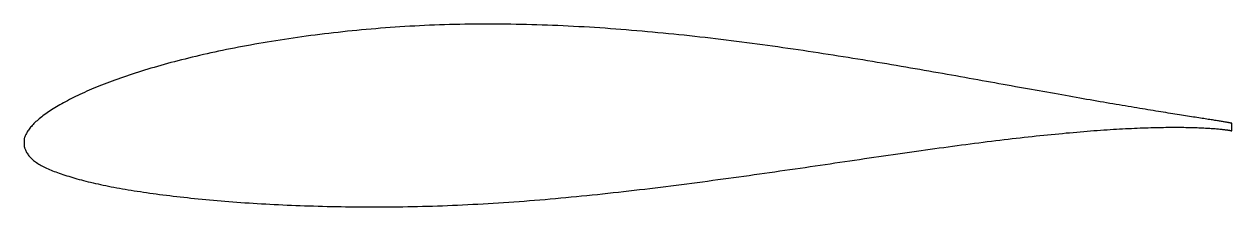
# Model space of a CAD drawing. Header units: metres. Extents: x -16 to 32.4, y -2.7 to 4.6.
import ezdxf

# ---------------------------------------------------------------- set-up
doc = ezdxf.new("R2010")
doc.units = ezdxf.units.M

msp = doc.modelspace()

# ---------------------------------------------------------------- linework, layer by layer
msp.add_lwpolyline([(32.425, 0.635), (32.424, 0.635), (32.421, 0.636), (32.416, 0.637), (32.41, 0.639), (32.402, 0.641), (32.391, 0.643), (32.379, 0.645), (32.366, 0.648), (32.35, 0.651), (32.332, 0.655), (32.313, 0.658), (32.292, 0.662), (32.269, 0.667), (32.244, 0.671), (32.217, 0.676), (32.188, 0.681), (32.158, 0.686), (32.126, 0.691), (32.092, 0.697), (32.056, 0.703), (32.018, 0.709), (31.979, 0.715), (31.937, 0.722), (31.894, 0.729), (31.849, 0.736), (31.803, 0.743), (31.754, 0.751), (31.704, 0.759), (31.652, 0.767), (31.598, 0.776), (31.542, 0.784), (31.484, 0.793), (31.425, 0.803), (31.364, 0.812), (31.301, 0.822), (31.237, 0.832), (31.17, 0.842), (31.102, 0.853), (31.033, 0.864), (30.961, 0.875), (30.888, 0.886), (30.813, 0.898), (30.736, 0.91), (30.657, 0.922), (30.577, 0.935), (30.495, 0.948), (30.412, 0.961), (30.326, 0.975), (30.239, 0.988), (30.151, 1.002), (30.06, 1.017), (29.968, 1.031), (29.875, 1.047), (29.779, 1.062), (29.682, 1.077), (29.584, 1.093), (29.484, 1.11), (29.382, 1.126), (29.278, 1.143), (29.173, 1.16), (29.066, 1.178), (28.958, 1.196), (28.848, 1.214), (28.737, 1.232), (28.624, 1.251), (28.509, 1.271), (28.393, 1.29), (28.275, 1.31), (28.156, 1.33), (28.035, 1.351), (27.913, 1.372), (27.789, 1.393), (27.664, 1.414), (27.537, 1.436), (27.409, 1.458), (27.279, 1.48), (27.148, 1.503), (27.016, 1.526), (26.882, 1.55), (26.746, 1.573), (26.609, 1.597), (26.471, 1.621), (26.331, 1.646), (26.19, 1.671), (26.048, 1.696), (25.904, 1.722), (25.759, 1.747), (25.612, 1.773), (25.465, 1.799), (25.315, 1.826), (25.165, 1.853), (25.013, 1.88), (24.86, 1.907), (24.706, 1.935), (24.55, 1.963), (24.394, 1.991), (24.236, 2.02), (24.076, 2.048), (23.916, 2.077), (23.754, 2.106), (23.591, 2.136), (23.427, 2.165), (23.262, 2.195), (23.096, 2.225), (22.928, 2.255), (22.759, 2.285), (22.59, 2.316), (22.419, 2.347), (22.247, 2.378), (22.074, 2.409), (21.9, 2.44), (21.725, 2.472), (21.548, 2.503), (21.371, 2.535), (21.193, 2.566), (21.014, 2.598), (20.834, 2.63), (20.653, 2.662), (20.471, 2.694), (20.288, 2.727), (20.104, 2.759), (19.919, 2.791), (19.733, 2.823), (19.547, 2.856), (19.359, 2.888), (19.171, 2.921), (18.982, 2.953), (18.792, 2.985), (18.601, 3.018), (18.409, 3.05), (18.217, 3.082), (18.024, 3.115), (17.83, 3.147), (17.635, 3.179), (17.44, 3.211), (17.244, 3.243), (17.047, 3.274), (16.85, 3.306), (16.652, 3.338), (16.453, 3.369), (16.254, 3.4), (16.054, 3.431), (15.853, 3.462), (15.652, 3.493), (15.451, 3.523), (15.248, 3.554), (15.046, 3.584), (14.842, 3.614), (14.638, 3.644), (14.434, 3.673), (14.229, 3.702), (14.024, 3.731), (13.819, 3.759), (13.613, 3.788), (13.406, 3.815), (13.199, 3.843), (12.992, 3.87), (12.784, 3.897), (12.576, 3.924), (12.368, 3.95), (12.159, 3.976), (11.951, 4.001), (11.741, 4.027), (11.532, 4.051), (11.322, 4.076), (11.112, 4.099), (10.902, 4.123), (10.692, 4.146), (10.481, 4.169), (10.271, 4.191), (10.06, 4.213), (9.849, 4.234), (9.638, 4.255), (9.426, 4.275), (9.215, 4.295), (9.004, 4.314), (8.792, 4.333), (8.581, 4.352), (8.369, 4.369), (8.158, 4.387), (7.946, 4.403), (7.735, 4.419), (7.523, 4.435), (7.312, 4.45), (7.101, 4.465), (6.889, 4.479), (6.678, 4.492), (6.467, 4.504), (6.256, 4.516), (6.046, 4.528), (5.835, 4.539), (5.625, 4.549), (5.415, 4.558), (5.205, 4.567), (4.995, 4.575), (4.786, 4.583), (4.577, 4.59), (4.368, 4.596), (4.159, 4.601), (3.951, 4.606), (3.743, 4.61), (3.535, 4.614), (3.328, 4.616), (3.121, 4.619), (2.915, 4.62), (2.709, 4.62), (2.503, 4.62), (2.298, 4.619), (2.093, 4.617), (1.889, 4.615), (1.685, 4.612), (1.482, 4.608), (1.279, 4.604), (1.077, 4.599), (0.876, 4.593), (0.675, 4.586), (0.474, 4.579), (0.274, 4.571), (0.075, 4.562), (-0.124, 4.552), (-0.322, 4.542), (-0.519, 4.531), (-0.716, 4.52), (-0.912, 4.507), (-1.107, 4.494), (-1.302, 4.481), (-1.495, 4.466), (-1.689, 4.451), (-1.881, 4.436), (-2.072, 4.419), (-2.263, 4.403), (-2.453, 4.385), (-2.642, 4.367), (-2.831, 4.349), (-3.018, 4.33), (-3.205, 4.31), (-3.391, 4.289), (-3.575, 4.269), (-3.759, 4.247), (-3.942, 4.225), (-4.124, 4.203), (-4.306, 4.18), (-4.486, 4.157), (-4.665, 4.133), (-4.843, 4.109), (-5.021, 4.084), (-5.197, 4.058), (-5.372, 4.033), (-5.546, 4.006), (-5.719, 3.98), (-5.891, 3.953), (-6.062, 3.925), (-6.232, 3.897), (-6.401, 3.868), (-6.569, 3.839), (-6.735, 3.81), (-6.901, 3.78), (-7.065, 3.75), (-7.228, 3.719), (-7.39, 3.689), (-7.55, 3.657), (-7.71, 3.625), (-7.868, 3.593), (-8.025, 3.561), (-8.181, 3.528), (-8.336, 3.494), (-8.489, 3.461), (-8.641, 3.427), (-8.792, 3.392), (-8.941, 3.358), (-9.089, 3.323), (-9.236, 3.288), (-9.382, 3.252), (-9.526, 3.217), (-9.669, 3.18), (-9.81, 3.144), (-9.95, 3.108), (-10.089, 3.071), (-10.226, 3.034), (-10.362, 2.996), (-10.496, 2.959), (-10.629, 2.921), (-10.761, 2.883), (-10.891, 2.845), (-11.02, 2.806), (-11.147, 2.767), (-11.273, 2.729), (-11.397, 2.69), (-11.52, 2.65), (-11.641, 2.611), (-11.761, 2.571), (-11.879, 2.532), (-11.996, 2.492), (-12.111, 2.452), (-12.224, 2.411), (-12.336, 2.371), (-12.447, 2.331), (-12.556, 2.29), (-12.663, 2.249), (-12.769, 2.209), (-12.873, 2.168), (-12.976, 2.127), (-13.077, 2.085), (-13.176, 2.044), (-13.273, 2.003), (-13.37, 1.961), (-13.464, 1.92), (-13.557, 1.878), (-13.648, 1.836), (-13.737, 1.794), (-13.825, 1.752), (-13.911, 1.71), (-13.995, 1.668), (-14.078, 1.627), (-14.159, 1.585), (-14.238, 1.543), (-14.316, 1.501), (-14.392, 1.459), (-14.466, 1.418), (-14.538, 1.376), (-14.609, 1.335), (-14.678, 1.294), (-14.745, 1.253), (-14.811, 1.212), (-14.874, 1.172), (-14.936, 1.131), (-14.997, 1.091), (-15.055, 1.051), (-15.112, 1.012), (-15.167, 0.972), (-15.22, 0.933), (-15.271, 0.894), (-15.321, 0.855), (-15.369, 0.816), (-15.415, 0.778), (-15.459, 0.739), (-15.501, 0.701), (-15.542, 0.663), (-15.58, 0.625), (-15.617, 0.587), (-15.653, 0.549), (-15.686, 0.512), (-15.717, 0.475), (-15.747, 0.437), (-15.775, 0.401), (-15.801, 0.364), (-15.825, 0.329), (-15.848, 0.293), (-15.868, 0.258), (-15.887, 0.224), (-15.904, 0.191), (-15.919, 0.158), (-15.932, 0.127), (-15.944, 0.097), (-15.954, 0.07), (-15.961, 0.045), (-15.968, 0.024), (-15.972, 0.007), (-15.975, -0.003), (-15.97, -0.313), (-15.969, -0.315), (-15.967, -0.322), (-15.962, -0.334), (-15.955, -0.352), (-15.946, -0.376), (-15.936, -0.404), (-15.923, -0.434), (-15.909, -0.467), (-15.893, -0.5), (-15.875, -0.533), (-15.855, -0.567), (-15.833, -0.601), (-15.809, -0.634), (-15.784, -0.667), (-15.757, -0.7), (-15.728, -0.732), (-15.697, -0.764), (-15.664, -0.796), (-15.63, -0.827), (-15.594, -0.858), (-15.556, -0.888), (-15.516, -0.918), (-15.474, -0.947), (-15.431, -0.976), (-15.385, -1.005), (-15.338, -1.033), (-15.289, -1.061), (-15.239, -1.088), (-15.186, -1.115), (-15.132, -1.142), (-15.076, -1.169), (-15.018, -1.195), (-14.959, -1.221), (-14.897, -1.246), (-14.834, -1.272), (-14.769, -1.297), (-14.703, -1.322), (-14.635, -1.347), (-14.565, -1.372), (-14.493, -1.397), (-14.419, -1.422), (-14.344, -1.447), (-14.267, -1.472), (-14.188, -1.496), (-14.108, -1.521), (-14.026, -1.545), (-13.942, -1.569), (-13.857, -1.594), (-13.769, -1.618), (-13.681, -1.642), (-13.59, -1.665), (-13.498, -1.689), (-13.404, -1.712), (-13.309, -1.735), (-13.212, -1.758), (-13.113, -1.781), (-13.013, -1.803), (-12.911, -1.826), (-12.807, -1.848), (-12.702, -1.869), (-12.595, -1.891), (-12.487, -1.912), (-12.377, -1.933), (-12.265, -1.954), (-12.152, -1.974), (-12.038, -1.995), (-11.922, -2.015), (-11.804, -2.035), (-11.685, -2.054), (-11.564, -2.074), (-11.442, -2.093), (-11.318, -2.112), (-11.193, -2.131), (-11.066, -2.149), (-10.938, -2.168), (-10.808, -2.186), (-10.677, -2.204), (-10.545, -2.221), (-10.411, -2.239), (-10.275, -2.256), (-10.139, -2.273), (-10.001, -2.289), (-9.861, -2.306), (-9.72, -2.322), (-9.578, -2.338), (-9.434, -2.353), (-9.289, -2.369), (-9.143, -2.384), (-8.995, -2.399), (-8.846, -2.413), (-8.696, -2.428), (-8.544, -2.442), (-8.392, -2.456), (-8.238, -2.469), (-8.082, -2.482), (-7.926, -2.495), (-7.768, -2.508), (-7.609, -2.52), (-7.449, -2.532), (-7.287, -2.544), (-7.125, -2.555), (-6.961, -2.566), (-6.796, -2.576), (-6.63, -2.587), (-6.463, -2.597), (-6.294, -2.606), (-6.125, -2.616), (-5.955, -2.624), (-5.783, -2.633), (-5.61, -2.641), (-5.437, -2.649), (-5.262, -2.656), (-5.086, -2.663), (-4.909, -2.67), (-4.732, -2.677), (-4.553, -2.683), (-4.373, -2.688), (-4.193, -2.693), (-4.011, -2.698), (-3.828, -2.702), (-3.645, -2.707), (-3.461, -2.71), (-3.275, -2.713), (-3.089, -2.716), (-2.902, -2.719), (-2.714, -2.721), (-2.526, -2.723), (-2.336, -2.724), (-2.146, -2.724), (-1.955, -2.725), (-1.763, -2.724), (-1.571, -2.724), (-1.377, -2.723), (-1.183, -2.721), (-0.988, -2.719), (-0.793, -2.716), (-0.597, -2.713), (-0.4, -2.709), (-0.203, -2.705), (-0.004, -2.7), (0.194, -2.695), (0.394, -2.689), (0.593, -2.682), (0.794, -2.675), (0.995, -2.668), (1.197, -2.66), (1.399, -2.651), (1.601, -2.642), (1.805, -2.632), (2.008, -2.621), (2.212, -2.611), (2.417, -2.599), (2.622, -2.587), (2.827, -2.575), (3.033, -2.562), (3.239, -2.548), (3.446, -2.534), (3.653, -2.519), (3.86, -2.504), (4.068, -2.489), (4.275, -2.472), (4.484, -2.456), (4.692, -2.439), (4.901, -2.421), (5.11, -2.403), (5.319, -2.384), (5.529, -2.365), (5.738, -2.346), (5.948, -2.326), (6.158, -2.305), (6.368, -2.285), (6.579, -2.263), (6.789, -2.242), (7, -2.22), (7.21, -2.197), (7.421, -2.175), (7.632, -2.151), (7.842, -2.128), (8.053, -2.104), (8.264, -2.08), (8.475, -2.056), (8.686, -2.031), (8.896, -2.006), (9.107, -1.98), (9.318, -1.955), (9.528, -1.929), (9.739, -1.903), (9.949, -1.876), (10.159, -1.85), (10.369, -1.823), (10.579, -1.796), (10.789, -1.768), (10.999, -1.741), (11.208, -1.713), (11.417, -1.685), (11.626, -1.657), (11.834, -1.629), (12.043, -1.601), (12.251, -1.572), (12.458, -1.544), (12.666, -1.515), (12.873, -1.486), (13.08, -1.457), (13.286, -1.428), (13.492, -1.399), (13.697, -1.37), (13.902, -1.341), (14.107, -1.311), (14.311, -1.282), (14.515, -1.253), (14.719, -1.223), (14.921, -1.194), (15.124, -1.164), (15.325, -1.135), (15.527, -1.105), (15.727, -1.076), (15.927, -1.047), (16.127, -1.017), (16.326, -0.988), (16.524, -0.959), (16.722, -0.93), (16.919, -0.901), (17.115, -0.872), (17.311, -0.843), (17.506, -0.815), (17.701, -0.786), (17.894, -0.758), (18.087, -0.73), (18.279, -0.702), (18.471, -0.674), (18.661, -0.646), (18.851, -0.619), (19.04, -0.592), (19.228, -0.565), (19.415, -0.538), (19.602, -0.511), (19.788, -0.485), (19.972, -0.459), (20.156, -0.433), (20.339, -0.408), (20.521, -0.382), (20.702, -0.358), (20.883, -0.333), (21.062, -0.308), (21.24, -0.284), (21.417, -0.261), (21.593, -0.237), (21.769, -0.214), (21.943, -0.191), (22.116, -0.168), (22.288, -0.146), (22.459, -0.125), (22.629, -0.103), (22.798, -0.082), (22.966, -0.061), (23.133, -0.041), (23.298, -0.021), (23.463, -0.001), (23.626, 0.018), (23.788, 0.037), (23.949, 0.055), (24.109, 0.073), (24.267, 0.091), (24.425, 0.108), (24.581, 0.125), (24.735, 0.141), (24.889, 0.157), (25.041, 0.173), (25.192, 0.188), (25.342, 0.203), (25.491, 0.217), (25.638, 0.231), (25.784, 0.245), (25.928, 0.258), (26.071, 0.271), (26.213, 0.283), (26.354, 0.295), (26.493, 0.307), (26.63, 0.318), (26.767, 0.328), (26.902, 0.339), (27.035, 0.349), (27.167, 0.358), (27.298, 0.367), (27.427, 0.376), (27.555, 0.384), (27.681, 0.392), (27.806, 0.4), (27.929, 0.407), (28.051, 0.414), (28.171, 0.42), (28.29, 0.426), (28.407, 0.432), (28.523, 0.437), (28.637, 0.442), (28.75, 0.447), (28.861, 0.451), (28.97, 0.455), (29.078, 0.458), (29.185, 0.461), (29.289, 0.464), (29.393, 0.467), (29.494, 0.469), (29.594, 0.47), (29.692, 0.472), (29.789, 0.473), (29.884, 0.474), (29.978, 0.475), (30.069, 0.475), (30.159, 0.475), (30.248, 0.475), (30.335, 0.474), (30.42, 0.474), (30.503, 0.473), (30.585, 0.471), (30.665, 0.47), (30.743, 0.468), (30.82, 0.466), (30.895, 0.464), (30.968, 0.462), (31.039, 0.459), (31.109, 0.457), (31.177, 0.454), (31.243, 0.451), (31.307, 0.448), (31.37, 0.445), (31.431, 0.441), (31.49, 0.438), (31.548, 0.434), (31.603, 0.43), (31.657, 0.427), (31.709, 0.423), (31.759, 0.419), (31.808, 0.415), (31.855, 0.411), (31.9, 0.406), (31.943, 0.402), (31.984, 0.398), (32.023, 0.394), (32.061, 0.39), (32.097, 0.386), (32.131, 0.382), (32.163, 0.378), (32.193, 0.374), (32.222, 0.37), (32.249, 0.366), (32.274, 0.362), (32.297, 0.359), (32.318, 0.355), (32.337, 0.352), (32.355, 0.349), (32.37, 0.346), (32.384, 0.343), (32.396, 0.341), (32.407, 0.338), (32.415, 0.336), (32.421, 0.335), (32.426, 0.333), (32.429, 0.333), (32.43, 0.332)], close=True)

doc.saveas('drawing.dxf')
